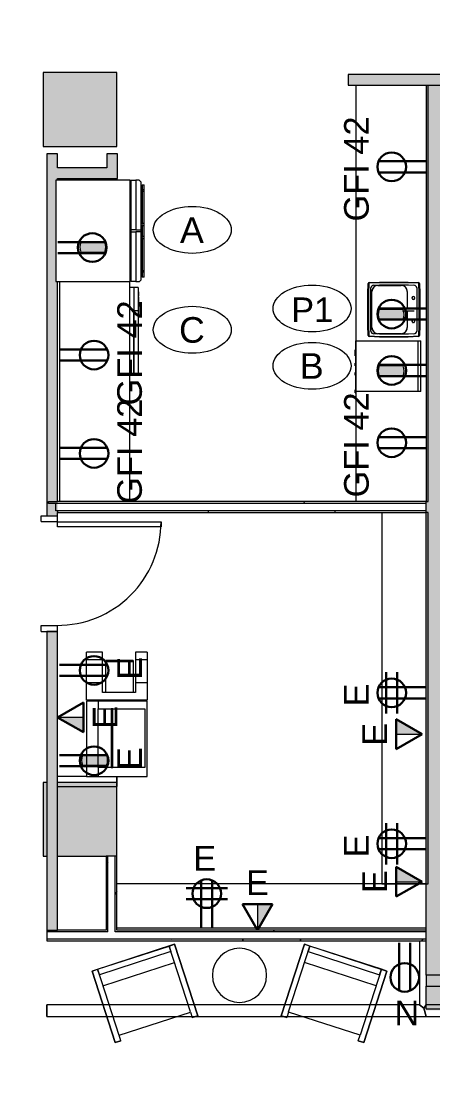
# Model space of a CAD drawing. Header units: inches. Extents: x 395 to 1878, y 644 to 1756.
# Drawn here: x 676.2 to 818.6, y 907.8 to 1276.2 of the extents above; entities that cross this region are included whole.
import ezdxf

# ---------------------------------------------------------------- set-up
doc = ezdxf.new("R2010")
doc.units = ezdxf.units.IN
doc.header["$MEASUREMENT"] = 0
for name, color, linetype, lineweight in [('4694_52_BB$0$BHT', 7, 'Continuous', 9), ('4694_52_BB$0$BPT', 7, 'Continuous', 9), ('9t floor LINKED_dwg', 8, 'Continuous', 9), ('A-ANNO-NOTE', 131, 'Continuous', 30), ('A-DETL-GENF', 92, 'Continuous', 9), ('A-DOOR', 31, 'Continuous', 13), ('A-DOOR-FRAM', 31, 'Continuous', 20), ('A-WALL', 113, 'Continuous', 13), ('A-Wall-Exst', 7, 'Continuous', 9), ('A-WALL-PATT', 111, 'Continuous', 13), ('I-FURN', 30, 'Continuous', 9), ('I-WALL', 2, 'Continuous', 13), ('P-SANR-FIXT', 6, 'Continuous', 13), ('P-SANR-FIXT-IDEN', 2, 'Continuous', 9), ('Q-CASE', 31, 'Continuous', 13), ('Q-SPCQ', 91, 'Continuous', 9), ('Q-SPCQ-IDEN', 132, 'Continuous', 9)]:
    doc.layers.add(name, color=color, linetype=linetype, lineweight=lineweight)
doc.styles.add('Arial_2', font='arial.ttf', dxfattribs={"height": 8.851796})
doc.styles.add('Swis721 Lt BT', font='swissl.ttf', dxfattribs={"height": 8.514638})
pattern_1 = [(0, (0, 0), (30.72, 7.68), [1.267, -21.773, 1.267, -21.773, -122.88]), (0, (0, 0), (30.72, 7.68), [-46.08, 1.267, -44.813, 1.267, -21.773, -53.76]), (0, (0, 0), (30.72, 7.68), [-115.2, 1.267, -14.093, 1.267, -37.133]), (120, (11.52, 3.84), (-22.011075, 22.7643), [1.267, -21.773, 1.267, -21.773, -122.88]), (120, (11.52, 3.84), (-22.011075, 22.7643), [-46.08, 1.267, -44.813, 1.267, -21.773, -53.76]), (120, (11.52, 3.84), (-22.011075, 22.7643), [-115.2, 1.267, -14.093, 1.267, -37.133]), (240, (15.36, 19.2), (-8.708925, -30.4443), [1.267, -21.773, 1.267, -21.773, -122.88]), (240, (15.36, 19.2), (-8.708925, -30.4443), [-46.08, 1.267, -44.813, 1.267, -21.773, -53.76]), (240, (15.36, 19.2), (-8.708925, -30.4443), [-115.2, 1.267, -14.093, 1.267, -37.133])]

# ---------------------------------------------------------------- blocks, each defined once
blk = doc.blocks.new('9t floor LINKED_dwg-4848483-FIRST FLOOR POWER _ SIGNAL')
at = {"layer": '4694_52_BB$0$BHT'}
h = blk.add_hatch(color=256, dxfattribs=at)
h.paths.add_polyline_path([(683.75, 987.5), (685, 987.5), (685, 1013), (683.75, 1013), (683.75, 1010.33)], flags=0)
h.paths.add_polyline_path([(688.75, 987.5), (709.25, 987.5), (709.25, 1013), (688.75, 1013), (688.75, 1008)], flags=0)
h.paths.add_polyline_path([(1429.25, 988), (1429.25, 1013.5), (1403.75, 1013.5), (1403.75, 988)], flags=0)
h.paths.add_polyline_path([(707.94, 1233), (709.25, 1233), (709.25, 1258.5), (683.75, 1258.5), (683.75, 1233), (696.35, 1233)], flags=0)
h.paths.add_polyline_path([(1429.25, 1233.5), (1429.25, 1254.12), (1403.75, 1254.12), (1403.75, 1233.5)], flags=0)
h.paths.add_polyline_path([(1429.25, 1257.87), (1429.25, 1259), (1403.75, 1259), (1403.75, 1257.87), (1404.88, 1257.87)], flags=0)
h.paths.add_polyline_path([(683.75, 1497.5), (709.25, 1497.5), (709.25, 1523), (683.75, 1523)], flags=0)
h.paths.add_polyline_path([(1404.5, 1497.5), (1427.5, 1497.5), (1427.5, 1520.45), (1404.5, 1520.45)], flags=0)
h.paths.add_polyline_path([(1163.75, 1497.5), (1189.25, 1497.5), (1189.25, 1523), (1163.75, 1523), (1163.75, 1519.5)], flags=0)
h.paths.add_polyline_path([(936.73, 1499.81), (949.25, 1499.81), (949.25, 1523), (948.25, 1523), (948.25, 1521.38), (944.5, 1521.38), (944.5, 1523), (923.75, 1523), (923.75, 1499.81), (936.31, 1499.81)], flags=0)
h = blk.add_hatch(color=256, dxfattribs=at)
h.paths.add_polyline_path([(1002.25, 969), (975.53, 966.56), (1002.25, 966.56)], flags=0)
h.paths.add_polyline_path([(891.25, 911.3), (891.25, 914.56), (953.53, 914.56), (953.53, 927.72), (971.53, 927.72), (971.53, 914.56), (1014.25, 914.56), (1014.25, 950.56), (1010.25, 950.56), (1010.25, 918.56), (975.53, 918.56), (975.53, 966.56), (1002.25, 969), (1014.25, 969), (1014.25, 1037.1), (1010.25, 1037.1), (1010.25, 970.56), (971.53, 970.56), (971.53, 946.56), (876.25, 946.56), (876.25, 946.31), (888.63, 946.31), (888.63, 942.56), (971.53, 942.56), (971.53, 938.56), (876.25, 938.56), (876.25, 934.56), (887.25, 934.56), (887.25, 911.3), (888.63, 911.3)], flags=0)
h.paths.add_polyline_path([(949.53, 918.56), (891.25, 918.56), (891.25, 934.56), (971.53, 934.56), (971.53, 931.72), (949.53, 931.72), (949.53, 926.83)], flags=0)
h.paths.add_polyline_path([(858.25, 934.56), (858.25, 938.56), (825.5, 938.56), (825.5, 934.56)], flags=0)
h.paths.add_polyline_path([(821.75, 934.56), (821.75, 938.56), (820.25, 938.56), (820.25, 942.56), (816.25, 942.56), (816.25, 934.56), (820.25, 934.56)], flags=0)
h.paths.add_polyline_path([(858.25, 1243), (876.25, 1243), (876.25, 1250.56), (939.28, 1250.56), (939.28, 1212.56), (925.28, 1212.56), (925.28, 1236.56), (820.25, 1236.56), (820.25, 1250.56), (858.25, 1250.56), (858.25, 1243)], flags=0)
h.paths.add_polyline_path([(816.56, 946.31), (858.25, 946.31), (858.25, 946.56), (820.25, 946.56), (820.25, 1080.56), (964.25, 1080.56), (964.25, 1018.56), (968.25, 1018.56), (968.25, 1076.56), (1010.25, 1076.56), (1010.25, 1073.1), (1014.25, 1073.1), (1014.25, 1109.59), (1010.25, 1109.59), (1010.25, 1106.56), (968.25, 1106.56), (968.25, 1161.64), (964.25, 1161.64), (964.25, 1102.56), (876.25, 1102.56), (876.25, 1098.56), (964.25, 1098.56), (964.25, 1084.56), (820.25, 1084.56), (820.25, 1098.56), (858.25, 1098.56), (858.25, 1102.56), (820.25, 1102.56), (820.25, 1232.56), (921.28, 1232.56), (921.28, 1208.56), (943.28, 1208.56), (943.28, 1250.56), (1014.25, 1250.56), (1014.25, 1254.12), (858.25, 1254.12), (858.25, 1254.12), (817, 1254.12), (817, 1110.12), (816.25, 1110.12), (816.25, 1106.37), (817, 1106.37), (817, 977.94), (816.25, 977.94), (816.25, 946.31), (816.54, 946.31)], flags=0)
h.paths.add_polyline_path([(1216.25, 951), (1216.25, 968.56), (1198.25, 968.56), (1198.25, 951), (1202.25, 951)], flags=0)
h.paths.add_polyline_path([(1202.25, 969), (1202.25, 1236.56), (1198.25, 1236.56), (1198.25, 1198.56), (1171.73, 1198.56), (1171.73, 1194.56), (1198.25, 1194.56), (1198.25, 969)], flags=0)
h.paths.add_polyline_path([(1010.25, 1080.56), (968.25, 1080.56), (968.25, 1102.56), (1010.25, 1102.56), (1010.25, 1084.56)], flags=0)
h.paths.add_polyline_path([(1014.25, 1145.59), (1014.25, 1218.56), (1010.25, 1218.56), (1010.25, 1145.59)], flags=0)
h.paths.add_polyline_path([(1100.25, 1191.56), (1104.25, 1191.56), (1104.25, 1194.56), (1135.73, 1194.56), (1135.73, 1198.56), (1104.25, 1198.56), (1104.25, 1250.56), (1198.25, 1250.56), (1198.25, 1237), (1216.25, 1237), (1216.25, 1254.12), (1102.13, 1254.12), (1102.13, 1254.56), (1100.25, 1254.56), (1100.25, 1194.56)], flags=0)
h.paths.add_polyline_path([(1014.25, 1219), (1014.25, 1250.56), (1002.25, 1250.56), (1002.25, 1219), (1010.25, 1219)], flags=0)
at = {"layer": '4694_52_BB$0$BPT'}
for p, q in [((683.75, 987.5), (685, 987.5)), ((688.75, 987.5), (705.5, 987.5)), ((816.25, 946.31), (816.25, 958.19))]:
    blk.add_line(p, q, dxfattribs=at)
at = {"layer": '4694_52_BB$0$BPT', "flags": 128}
blk.add_lwpolyline([(683.75, 1233), (709.25, 1233), (709.25, 1258.5), (683.75, 1258.5)], close=True, dxfattribs=at)
for points in [[(685, 1013), (683.75, 1013), (683.75, 987.5)], [(709.25, 987.5), (709.25, 1013), (688.75, 1013)], [(821.75, 934.56), (816.25, 934.56), (816.25, 942.56)]]:
    blk.add_lwpolyline(points, dxfattribs=at)
at = {"layer": 'A-Wall-Exst'}
for p, q in [((698.75, 1015.09), (688.75, 1015.09)), ((816.25, 946.31), (816.25, 958.19)), ((736.04, 936.06), (704.5, 936.06)), ((767.37, 936.06), (736.04, 936.06)), ((798.92, 936.06), (767.37, 936.06)), ((705.8, 932.06), (729.95, 932.06)), ((729.95, 932.06), (735.24, 932.06)), ((735.24, 932.06), (736.42, 932.06)), ((736.42, 932.06), (767, 932.06)), ((767, 932.06), (768.17, 932.06)), ((768.17, 932.06), (773.47, 932.06)), ((773.47, 932.06), (797.62, 932.06))]:
    blk.add_line(p, q, dxfattribs=at)
at = {"layer": 'A-Wall-Exst', "flags": 128}
for points in [[(688.75, 1011.59), (709.25, 1011.59), (709.25, 1015.06)], [(814, 958.19), (814, 936.06), (798.92, 936.06)], [(821.75, 936.06), (816.25, 936.06), (816.25, 942.56)], [(704.5, 936.06), (685, 936.06), (685, 932.06), (705.8, 932.06)], [(797.62, 932.06), (816.25, 932.06), (821.75, 932.06)]]:
    blk.add_lwpolyline(points, dxfattribs=at)
at = {"layer": 'A-WALL-PATT', "color": 7, "lineweight": 9}
blk.add_line((709.25, 1015.06), (709.25, 1011.59), dxfattribs=at)
at = {"layer": 'A-WALL-PATT', "color": 7, "lineweight": 9, "flags": 128}
blk.add_lwpolyline([(685, 932.06), (685, 934.92), (685, 936.06)], dxfattribs=at)
blk.add_lwpolyline([(815.5, 934.92), (816.25, 936.06), (815.5, 934.92), (814, 936.06), (815.5, 934.92), (816.25, 932.06)], close=True, dxfattribs=at)
blk = doc.blocks.new('A-Copier-Floor - A-Copier-Floor-4036613-FIRST FLOOR POWER _ SIGNAL')
at = {"layer": 'Q-SPCQ'}
for p, q in [((-30.09, 11.47), (-27.49, 11.47)), ((-30.09, 11.47), (-30.09, 7.47)), ((-27.49, 11.47), (-19.49, 11.47)), ((-27.49, 11.47), (-27.49, 7.47)), ((-19.49, 11.47), (-13.49, 11.47)), ((-19.49, 11.47), (-19.49, 7.47)), ((-13.49, 11.47), (-13.49, -9.53)), ((12.91, 11.47), (-13.09, 11.47)), ((-13.09, 11.47), (-13.09, -5.51)), ((12.91, -5.51), (12.91, 11.47)), ((-30.09, 7.47), (-27.49, 7.47)), ((-27.49, 7.47), (-19.49, 7.47)), ((-19.49, 7.47), (-16.13, 7.47)), ((-16.13, 7.47), (-16.13, -3.97)), ((-13.29, 10.49), (-13.29, 8.47)), ((-13.29, 10.49), (-13.1, 10.49)), ((-13.1, 8.47), (-13.29, 8.47)), ((-10.52, -5.51), (-10.52, 10.67)), ((-10.52, 10.67), (9.82, 10.67)), ((9.82, 10.67), (9.82, -5.51)), ((-27.26, 6.6), (-26.84, 6.6)), ((-27.26, 6.6), (-27.26, -2.84)), ((-26.84, 6.6), (-16.13, 6.6)), ((-26.84, -2.84), (-26.84, 6.6)), ((-26.84, -2.84), (-27.26, -2.84)), ((-16.13, -2.84), (-26.84, -2.84)), ((9.82, -0.4), (-10.52, -0.4)), ((-10.52, -0.4), (-10.52, -1.03)), ((-10.52, -1.03), (9.82, -1.03)), ((9.82, -1.03), (9.82, -0.4)), ((-27.49, -3.97), (-30.09, -3.97)), ((-30.09, -3.97), (-30.09, -9.53)), ((-19.49, -3.97), (-27.49, -3.97)), ((-27.49, -3.97), (-27.49, -9.53)), ((-16.13, -3.97), (-19.49, -3.97)), ((-19.49, -3.97), (-19.49, -9.53)), ((-13.29, -5.51), (-13.29, -7.53)), ((-13.29, -5.51), (-13.1, -5.51)), ((-13.09, -5.51), (-10.52, -5.51)), ((-13.09, -5.51), (-13.09, -9.53)), ((9.82, -5.51), (-10.52, -5.51)), ((9.82, -5.51), (12.91, -5.51)), ((12.91, -9.53), (12.91, -5.51)), ((-27.49, -9.53), (-30.09, -9.53)), ((-19.49, -9.53), (-27.49, -9.53)), ((-13.49, -9.53), (-19.49, -9.53)), ((-13.1, -7.53), (-13.29, -7.53)), ((-13.09, -9.53), (12.91, -9.53))]:
    blk.add_line(p, q, dxfattribs=at)
blk = doc.blocks.new('C-Counter Top - ADJ HEIGHT-4975602-FIRST FLOOR POWER _ SIGNAL')
at = {"layer": 'Q-CASE', "lineweight": 9}
for p, q in [((96.74, 0), (-47.26, 0)), ((96.74, -0.75), (96.74, 0)), ((-47.26, -0.75), (96.74, -0.75)), ((-47.26, -25), (96.74, -25))]:
    blk.add_line(p, q, dxfattribs=at)
blk = doc.blocks.new('P-Sink-Rectangular - PSR1918-V3-FIRST FLOOR POWER _ SIGNAL')
at = {"layer": 'P-SANR-FIXT', "lineweight": 9}
for p, q in [((-9.5, 4.97), (-9.34, 8.49)), ((-9.13, 8.48), (-9.28, 4.96)), ((-8.99, 8.84), (-5.52, 9)), ((-5.51, 8.78), (-8.98, 8.63)), ((-7.47, 7.92), (-5.51, 8)), ((-5.52, 9), (5.52, 9)), ((-5.52, 9), (-5.51, 8.78)), ((5.51, 8.78), (-5.51, 8.78)), ((-5.51, 8), (5.51, 8)), ((5.52, 9), (5.51, 8.78)), ((8.98, 8.63), (5.51, 8.78)), ((5.51, 8), (7.47, 7.92)), ((5.52, 9), (8.99, 8.84)), ((9.28, 4.96), (9.13, 8.48)), ((9.34, 8.49), (9.5, 4.97)), ((-9.5, 4.97), (-9.28, 4.96)), ((-9.5, -4.97), (-9.5, 4.97)), ((-9.28, 4.96), (-9.28, -4.96)), ((-8.5, 5.01), (-8.42, 6.97)), ((-8.5, -5.01), (-8.5, 5.01)), ((-6.25, 4.6), (-0.49, 4.6)), ((-6.25, 4.6), (-0.49, 4.6)), ((0.48, 4.6), (6.25, 4.6)), ((0.48, 4.6), (6.25, 4.6)), ((8.42, 6.97), (8.5, 5.01)), ((8.5, 5.01), (8.5, -5.01)), ((9.5, 4.97), (9.28, 4.96)), ((9.28, -4.96), (9.28, 4.96)), ((9.5, 4.97), (9.5, -4.97)), ((-8.35, -5.5), (-8.35, 2.5)), ((-8.35, -5.5), (-8.35, 2.5)), ((8.35, 2.5), (8.35, -5.5)), ((8.35, 2.5), (8.35, -5.5)), ((-9.5, -4.97), (-9.28, -4.96)), ((-9.34, -8.49), (-9.5, -4.97)), ((-9.28, -4.96), (-9.13, -8.48)), ((-8.42, -6.97), (-8.5, -5.01)), ((8.5, -5.01), (8.42, -6.97)), ((9.13, -8.48), (9.28, -4.96)), ((9.5, -4.97), (9.28, -4.96)), ((9.5, -4.97), (9.34, -8.49)), ((-5.52, -9), (-8.99, -8.84)), ((-8.98, -8.63), (-5.51, -8.78)), ((-5.51, -8), (-7.47, -7.92)), ((6.25, -7.6), (-6.25, -7.6)), ((6.25, -7.6), (-6.25, -7.6)), ((-5.52, -9), (-5.51, -8.78)), ((5.52, -9), (-5.52, -9)), ((5.51, -8), (-5.51, -8)), ((-5.51, -8.78), (5.51, -8.78)), ((7.47, -7.92), (5.51, -8)), ((5.51, -8.78), (8.98, -8.63)), ((5.52, -9), (5.51, -8.78)), ((8.99, -8.84), (5.52, -9))]:
    blk.add_line(p, q, dxfattribs=at)
at = {"layer": 'P-SANR-FIXT', "lineweight": 9, "flags": 128}
for points in [[(-0.5, 6.97), (-0.5, 6.78), (-0.5, 6.26), (-0.5, 5.5), (-0.5, 4.65), (-0.5, 3.85), (-0.5, 3.26), (-0.5, 2.98), (-0.5, 2.97)], [(0.5, 2.97), (0.5, 3.15), (0.5, 3.67), (0.5, 4.43), (0.5, 5.29), (0.5, 6.09), (0.5, 6.68), (0.5, 6.95), (0.5, 6.97)]]:
    blk.add_lwpolyline(points, dxfattribs=at)
at = {"layer": 'P-SANR-FIXT', "lineweight": 9}
for centre, radius, start, end in [((-8.97, 8.47), 0.371, 92.5667, 177.4333), ((-8.97, 8.47), 0.156, 92.5667, 177.4333), ((-7.42, 6.92), 0.995, 92.5667, 177.4333), ((7.42, 6.92), 0.995, 2.5667, 87.4333), ((8.97, 8.47), 0.156, 2.5667, 87.4333), ((8.97, 8.47), 0.371, 2.5667, 87.4333), ((-6.25, 2.5), 2.1, 90, 180), ((-6.25, 2.5), 2.1, 90, 180), ((-6.25, 2.5), 2.1, 115.0288, 154.9712), ((-6.25, 2.5), 2.1, 90, 109.9712), ((-4, 6.75), 0.5, 360, 180), ((-4, 6.75), 0.5, 180, 360), ((-4, 6.75), 0.5, 180, 270), ((-4, 6.75), 0.5, 180, 270), ((-4, 6.75), 0.5, 135.4347, 165), ((-4, 6.75), 0.5, 135.4347, 165), ((-4, 6.75), 0.5, 195, 240), ((-4, 6.75), 0.5, 195, 240), ((-4, 6.75), 0.5, 60, 120), ((-4, 6.75), 0.5, 60, 120), ((-4, 6.75), 0.5, 75, 105), ((-4, 6.75), 0.5, 75, 105), ((-4, 6.75), 0.5, 255, 270), ((-4, 6.75), 0.5, 255, 270), ((-4, 6.75), 0.5, 315, 360), ((-4, 6.75), 0.5, 315, 360), ((-4, 6.75), 0.5, 315, 345), ((-4, 6.75), 0.5, 315, 345), ((-4, 6.75), 0.5, 0, 44.5653), ((-4, 6.75), 0.5, 15, 44.5653), ((-4, 6.75), 0.5, 0, 44.5653), ((-4, 6.75), 0.5, 15, 44.5653), ((4, 6.75), 0.5, 360, 180), ((4, 6.75), 0.5, 165, 180), ((4, 6.75), 0.5, 165, 180), ((4, 6.75), 0.5, 165, 180), ((4, 6.75), 0.5, 165, 180), ((4, 6.75), 0.5, 180, 360), ((4, 6.75), 0.5, 180, 195), ((4, 6.75), 0.5, 180, 195), ((4, 6.75), 0.5, 180, 195), ((4, 6.75), 0.5, 180, 195), ((4, 6.75), 0.5, 135.4347, 162.9165), ((4, 6.75), 0.5, 135.4347, 162.9165), ((4, 6.75), 0.5, 197.0835, 225), ((4, 6.75), 0.5, 197.0835, 225), ((4, 6.75), 0.5, 135.4347, 150), ((4, 6.75), 0.5, 135.4347, 150), ((4, 6.75), 0.5, 210, 225), ((4, 6.75), 0.5, 210, 225), ((4, 6.75), 0.5, 0, 120), ((4, 6.75), 0.5, 0, 120), ((4, 6.75), 0.5, 240, 300), ((4, 6.75), 0.5, 240, 300), ((4, 6.75), 0.5, 75, 105), ((4, 6.75), 0.5, 75, 105), ((4, 6.75), 0.5, 255, 270), ((4, 6.75), 0.5, 255, 270), ((4, 6.75), 0.5, 45, 60), ((4, 6.75), 0.5, 45, 60), ((4, 6.75), 0.5, 315, 345), ((4, 6.75), 0.5, 315, 345), ((4, 6.75), 0.5, 315, 330), ((4, 6.75), 0.5, 315, 330), ((4, 6.75), 0.5, 30, 44.5653), ((4, 6.75), 0.5, 30, 44.5653), ((6.25, 2.5), 2.1, 70.0288, 90), ((6.25, 2.5), 2.1, 0, 90), ((6.25, 2.5), 2.1, 0, 90), ((6.25, 2.5), 2.1, 25.0288, 64.9712), ((-6.25, 2.5), 2.1, 160.0288, 180), ((6.25, 2.5), 2.1, 0, 19.9712), ((-7.42, -6.92), 0.995, 182.5667, 267.4333), ((-6.25, -5.5), 2.1, 180, 199.9712), ((-6.25, -5.5), 2.1, 180, 270), ((-6.25, -5.5), 2.1, 180, 270), ((-6.25, -5.5), 2.1, 205.0288, 244.9712), ((6.25, -5.5), 2.1, 270, 360), ((6.25, -5.5), 2.1, 270, 360), ((6.25, -5.5), 2.1, 295.0288, 334.9712), ((7.42, -6.92), 0.995, 272.5667, 357.4333), ((6.25, -5.5), 2.1, 340.0288, 360), ((-8.97, -8.47), 0.371, 182.5667, 267.4333), ((-8.97, -8.47), 0.156, 182.5667, 267.4333), ((-6.25, -5.5), 2.1, 250.0288, 270), ((6.25, -5.5), 2.1, 270, 289.9712), ((8.97, -8.47), 0.156, 272.5667, 357.4333), ((8.97, -8.47), 0.371, 272.5667, 357.4333)]:
    blk.add_arc(centre, radius, start, end, dxfattribs=at)
blk = doc.blocks.new('A-Refrigerator - A-Refrigerator-4739113-FIRST FLOOR POWER _ SIGNAL')
at = {"layer": 'Q-SPCQ'}
for p, q in [((17.5, 13.75), (-17.5, 13.75)), ((-17.5, 13.75), (-17.5, -12)), ((17.5, -12), (17.5, 13.75)), ((-17.5, -12), (17.5, -12)), ((-0.36, -12.19), (-17.5, -12.19)), ((-17.5, -12.19), (-17.5, -12.25)), ((-17.5, -12.25), (-0.36, -12.25)), ((-17.5, -14), (-17.5, -12.25)), ((-0.36, -14), (-17.5, -14)), ((-17.5, -14), (-17.5, -15.21)), ((-0.36, -12.25), (-0.36, -12.19)), ((17.5, -12.19), (-0.36, -12.19)), ((-0.36, -12.25), (-0.36, -14)), ((-0.36, -15.75), (-0.36, -14)), ((0.39, -12.25), (17.5, -12.25)), ((0.39, -14), (0.39, -12.25)), ((17.5, -14), (0.39, -14)), ((0.39, -14), (0.39, -15.75)), ((17.5, -12.25), (17.5, -12.19)), ((17.5, -12.25), (17.5, -14)), ((17.5, -15.14), (17.5, -14)), ((-17.5, -15.21), (-16.96, -15.75)), ((-16.96, -15.75), (-0.36, -15.75)), ((-2.41, -16.13), (-16, -16.13)), ((-16, -16.88), (-16, -16.13)), ((-16, -16.88), (16, -16.88)), ((-14.19, -15.75), (-14.19, -16.13)), ((-14.19, -15.75), (-14.19, -16.5)), ((-13.81, -16.13), (-13.81, -15.75)), ((-13.81, -16.5), (-13.81, -15.75)), ((-2.42, -15.75), (-2.42, -16.18)), ((-2.42, -15.75), (-2.42, -16.18)), ((2.05, -16.13), (-2.05, -16.13)), ((-2.04, -16.2), (-2.04, -15.75)), ((-2.04, -16.2), (-2.04, -15.75)), ((-0.36, -15.75), (0.39, -15.75)), ((0.39, -15.75), (16.89, -15.75)), ((2.04, -15.75), (2.04, -16.2)), ((2.04, -15.75), (2.04, -16.2)), ((16, -16.13), (2.41, -16.13)), ((2.42, -16.18), (2.42, -15.75)), ((2.42, -16.18), (2.42, -15.75)), ((13.81, -15.75), (13.81, -16.13)), ((13.81, -15.75), (13.81, -16.5)), ((14.19, -16.13), (14.19, -15.75)), ((14.19, -16.5), (14.19, -15.75)), ((16, -16.13), (16, -16.88)), ((16.89, -15.75), (17.5, -15.14))]:
    blk.add_line(p, q, dxfattribs=at)
for centre, start, end in [((-2.25, -16.5), 90, 270), ((-2.25, -16.5), 270, 90), ((2.25, -16.5), 90, 270), ((2.25, -16.5), 270, 90)]:
    blk.add_arc(centre, 0.375, start, end, dxfattribs=at)
blk = doc.blocks.new('C-Counter Top - ADJ HEIGHT-4975791-FIRST FLOOR POWER _ SIGNAL')
at = {"layer": 'Q-CASE', "lineweight": 9}
for p, q in [((28.86, 25), (-47.26, 25)), ((28.86, 0.75), (-47.26, 0.75))]:
    blk.add_line(p, q, dxfattribs=at)
blk = doc.blocks.new('C-Counter Top1 - 16_ Depth_ Bar Height-4976502-FIRST FLOOR POWER _ SIGNAL')
at = {"layer": 'Q-CASE', "lineweight": 9}
for p, q in [((-47.26, 0), (-47.26, -16)), ((59.74, -0.75), (-47.26, -0.75)), ((-47.26, -16), (59.74, -16))]:
    blk.add_line(p, q, dxfattribs=at)
blk = doc.blocks.new('Single Flush - OTJ_SOLIDFLUSH_ALUM-4928999-FIRST FLOOR POWER _ SIGNAL')
at = {"layer": 'A-DOOR', "lineweight": 20}
for p, q in [((16.15625, -1.875), (17.90625, -1.875)), ((16.15625, -37.6875), (16.15625, -1.875)), ((17.90625, -1.875), (17.90625, -37.6875)), ((17.90625, -37.6875), (16.15625, -37.6875))]:
    blk.add_line(p, q, dxfattribs=at)
at = {"layer": 'A-DOOR', "lineweight": 9}
blk.add_arc((17.90625, -1.875), 35.8125, 179.5, 270, dxfattribs=at)
at = {"layer": 'A-DOOR-FRAM'}
for p, q in [((-20, 3.875), (-20, -1.875)), ((-20, 3.875), (-18, 3.875)), ((-18, 3.875), (-18, -1.875)), ((18.000004, 3.875), (18.000004, -1.875)), ((18.000004, 3.875), (20.000004, 3.875)), ((20.000004, 3.875), (20.000004, -1.875)), ((-20, -1.875), (-18, -1.875)), ((18.000004, -1.875), (20.000004, -1.875))]:
    blk.add_line(p, q, dxfattribs=at)
blk = doc.blocks.new('Sofa - 23_-4909992-FIRST FLOOR POWER _ SIGNAL')
at = {"layer": 'I-FURN'}
for p, q in [((-12.23, 7.25), (-10.23, 7.25)), ((-12.23, -18.75), (-12.23, 7.25)), ((-12.23, 7.25), (-12.23, -18.75)), ((-10.23, 7.25), (-12.23, 7.25)), ((-10.23, 7.25), (-10.23, 5.25)), ((-10.23, 5.25), (15.77, 5.25)), ((-10.23, -18.75), (-10.23, 5.2)), ((15.77, 7.25), (17.77, 7.25)), ((15.77, 5.25), (15.77, 7.25)), ((17.77, 7.25), (15.77, 7.25)), ((15.77, 5.2), (15.77, -18.75)), ((17.77, 7.25), (17.77, -18.75)), ((17.77, -18.75), (17.77, 7.25)), ((-10.23, -12.75), (15.77, -12.75)), ((15.77, -16.75), (-10.23, -16.75)), ((-10.23, -16.75), (-10.23, -18.75)), ((15.77, -18.75), (15.77, -16.75)), ((17.77, -18.75), (-12.23, -18.75)), ((-12.23, -18.75), (-10.23, -18.75)), ((-10.23, -18.75), (15.77, -18.75)), ((15.77, -18.75), (17.77, -18.75))]:
    blk.add_line(p, q, dxfattribs=at)
blk = doc.blocks.new('Sofa - 23_-4909444-FIRST FLOOR POWER _ SIGNAL')
at = {"layer": 'I-FURN'}
for p, q in [((17.77, 18.75), (-12.23, 18.75)), ((-12.23, 18.75), (-12.23, -7.25)), ((-12.23, -7.25), (-12.23, 18.75)), ((-12.23, 18.75), (-10.23, 18.75)), ((-10.23, 18.75), (-10.23, -5.2)), ((-10.23, 16.75), (-10.23, 18.75)), ((-10.23, 18.75), (15.77, 18.75)), ((15.77, -5.2), (15.77, 18.75)), ((15.77, 18.75), (17.77, 18.75)), ((15.77, 18.75), (15.77, 16.75)), ((17.77, -7.25), (17.77, 18.75)), ((17.77, 18.75), (17.77, -7.25)), ((15.77, 16.75), (-10.23, 16.75)), ((-10.23, 12.75), (15.77, 12.75)), ((-12.23, -7.25), (-10.23, -7.25)), ((-10.23, -7.25), (-12.23, -7.25)), ((-10.23, -7.25), (-10.23, -5.25)), ((-10.23, -5.25), (15.77, -5.25)), ((15.77, -5.25), (15.77, -7.25)), ((15.77, -7.25), (17.77, -7.25)), ((17.77, -7.25), (15.77, -7.25))]:
    blk.add_line(p, q, dxfattribs=at)
blk = doc.blocks.new('18_ Diameter Table3 - 18_ Diameter Table-4978855-FIRST FLOOR POWER _ SIGNAL')
at = {"layer": 'I-FURN'}
for start, end in [(0, 180), (0, 180), (180, 0), (180, 0)]:
    blk.add_arc((-3630.04, -6369.73), 9.38, start, end, dxfattribs=at)
blk = doc.blocks.new('C-Counter Top1 - 16_ Depth_ Bar Height-4979319-FIRST FLOOR POWER _ SIGNAL')
at = {"layer": 'Q-CASE', "lineweight": 9}
for p, q in [((81.17, 0), (-47.26, 0)), ((-47.26, 0), (-47.26, -0.75)), ((81.17, -16), (81.17, 0)), ((81.17, -0.75), (-47.26, -0.75)), ((-47.26, -16), (81.17, -16))]:
    blk.add_line(p, q, dxfattribs=at)
blk = doc.blocks.new('A-Dishwasher - A-Dishwasher-4719265-FIRST FLOOR POWER _ SIGNAL')
at = {"layer": 'Q-SPCQ'}
for p, q in [((-9.25, 11.5), (-9.25, 11.25)), ((-9.23, 11.5), (-9.25, 11.5)), ((-9.25, 11.5), (-8.25, 11.5)), ((-8.75, -10.25), (-8.75, 11.25)), ((-8.75, 11.25), (8.75, 11.25)), ((-8.25, 11.5), (-8.27, 11.5)), ((-8.25, 11.25), (-8.25, 11.5)), ((-3.18, 11.5), (-3.18, 11.25)), ((-3.16, 11.5), (-3.18, 11.5)), ((-3.18, 11.5), (-2.18, 11.5)), ((-2.18, 11.5), (-2.2, 11.5)), ((-2.18, 11.25), (-2.18, 11.5)), ((0.06, 11.5), (0.06, 11.25)), ((0.08, 11.5), (0.06, 11.5)), ((0.06, 11.5), (1.06, 11.5)), ((1.06, 11.5), (1.05, 11.5)), ((1.06, 11.25), (1.06, 11.5)), ((3.6, 11.5), (3.6, 11.25)), ((3.6, 11.5), (5.6, 11.5)), ((5.6, 11.25), (5.6, 11.5)), ((8.75, 11.25), (8.75, -10.25)), ((-8.75, -11.25), (-8.75, -10.25)), ((-8.75, -10.25), (8.75, -10.25)), ((-8.75, -10.25), (8.75, -10.25)), ((8.75, -10.25), (8.75, -11.25)), ((-8.75, -11.25), (8.75, -11.25))]:
    blk.add_line(p, q, dxfattribs=at)
blk = doc.blocks.new('A-Microwave - 1000 Watt-2_5CuFt-4748818-FIRST FLOOR POWER _ SIGNAL')
at = {"layer": 'Q-SPCQ'}
for p, q in [((-12.89, -25.88), (-12.89, -27.38)), ((-12.89, -27.25), (9.11, -27.25)), ((-12.89, -28.75), (-12.89, -27.25)), ((-12.89, -27.38), (17.11, -27.38)), ((9.11, -28.75), (-12.89, -28.75)), ((9.11, -27.25), (9.11, -28.75)), ((17.11, -28.75), (9.11, -28.75)), ((10.48, -28.75), (10.48, -28.88)), ((11.86, -28.88), (10.48, -28.88)), ((11.86, -28.75), (11.86, -28.88)), ((11.92, -28.88), (11.86, -28.88)), ((11.92, -28.88), (11.92, -28.75)), ((12.42, -28.88), (11.92, -28.88)), ((12.42, -28.75), (12.42, -28.88)), ((13.79, -28.88), (12.42, -28.88)), ((13.79, -28.88), (13.79, -28.75)), ((14.23, -28.75), (14.23, -28.88)), ((15.61, -28.88), (14.23, -28.88)), ((15.61, -28.88), (15.61, -28.75)), ((17.11, -27.38), (17.11, -25.88)), ((17.11, -28.75), (17.11, -27.38))]:
    blk.add_line(p, q, dxfattribs=at)
blk = doc.blocks.new('Appliance_Specialty Equipment Tag - Standard-3515593-FIRST FLOOR POWER _ SIGNAL')
at = {"layer": 'Q-SPCQ-IDEN'}
blk.add_ellipse((-0.0499, 0.0037), major_axis=(-0.1406, 0), ratio=0.600473, dxfattribs=at)
blk = doc.blocks.new('Plumbing Equipment Tag - Standard-3394155-FIRST FLOOR POWER _ SIGNAL')
at = {"layer": 'P-SANR-FIXT-IDEN'}
blk.add_ellipse((-0.0499, 0.0037), major_axis=(-0.1406, 0), ratio=0.600473, dxfattribs=at)

msp = doc.modelspace()

# ---------------------------------------------------------------- hatches: boundary and pattern name
at = {"layer": 'A-ANNO-NOTE', "lineweight": 9}
for points in [[(705.32, 1197.2), (696.53, 1199.16), (696.47, 1197.56)], [(696.68, 1196.69), (705.32, 1197.2), (696.47, 1197.56)], [(696.53, 1199.16), (705.17, 1199.67), (696.71, 1199.76)], [(705.38, 1198.8), (705.17, 1199.67), (696.53, 1199.16)], [(705.32, 1197.2), (705.38, 1198.8), (696.53, 1199.16)], [(696.71, 1199.76), (705.07, 1199.92), (696.78, 1199.92)], [(705.17, 1199.67), (705.07, 1199.92), (696.71, 1199.76)], [(705.32, 1197.2), (705.41, 1198.54), (705.38, 1198.8)], [(705.32, 1197.2), (705.41, 1197.82), (705.42, 1198.45)], [(705.14, 1196.61), (705.32, 1197.2), (696.68, 1196.69)], [(696.78, 1196.44), (705.14, 1196.61), (696.68, 1196.69)], [(705.07, 1196.44), (705.14, 1196.61), (696.78, 1196.44)], [(799.98, 1173.24), (799.98, 1176.39), (799.72, 1174.37)], [(799.72, 1174.37), (799.98, 1176.39), (799.72, 1175.26)], [(799.98, 1176.39), (806.44, 1176.48), (800.02, 1176.48)], [(799.98, 1173.24), (808.59, 1175.79), (808.41, 1176.39), (800.64, 1173.49)], [(799.98, 1173.24), (808.41, 1176.39), (799.98, 1176.39)], [(799.98, 1173.24), (808.53, 1173.58), (808.59, 1175.79), (800.64, 1173.44)], [(808.38, 1176.48), (800.05, 1176.56), (800.02, 1176.48), (806.44, 1176.48)], [(808.38, 1176.48), (808.35, 1176.56), (800.64, 1176.55), (806.44, 1176.5)], [(806.44, 1176.39), (808.41, 1176.39), (808.38, 1176.48), (800.64, 1176.39)], [(808.53, 1173.58), (808.7, 1174.91), (808.59, 1175.79)], [(808.7, 1174.91), (808.68, 1175.26), (808.59, 1175.79)], [(800.02, 1173.16), (806.44, 1173.24), (799.98, 1173.24)], [(800.05, 1173.07), (806.44, 1173.16), (800.02, 1173.16)], [(806.44, 1173.24), (808.41, 1173.24), (808.53, 1173.58), (800.64, 1173.24)], [(806.44, 1173.16), (808.38, 1173.16), (808.41, 1173.24), (800.64, 1173.16)], [(808.35, 1173.07), (808.38, 1173.16), (800.64, 1173.07), (806.44, 1173.07)], [(808.53, 1173.58), (808.63, 1174.02), (808.7, 1174.73)], [(808.38, 1156.98), (800.05, 1157.06), (800.02, 1156.98), (800.64, 1156.98)], [(808.38, 1156.98), (808.35, 1157.06), (800.64, 1157.05)], [(799.98, 1153.74), (799.98, 1156.89), (799.72, 1154.87)], [(799.72, 1154.87), (799.98, 1156.89), (799.72, 1155.76)], [(800.64, 1156.89), (808.41, 1156.89), (808.38, 1156.98), (799.98, 1156.89)], [(799.98, 1156.89), (808.38, 1156.98), (800.02, 1156.98)], [(799.98, 1153.74), (808.59, 1156.29), (808.41, 1156.89), (800.64, 1153.99)], [(799.98, 1153.74), (808.41, 1156.89), (799.98, 1156.89)], [(799.98, 1153.74), (808.53, 1154.08), (808.59, 1156.29), (800.64, 1153.94)], [(800.02, 1153.66), (808.41, 1153.74), (799.98, 1153.74)], [(800.05, 1153.57), (808.38, 1153.66), (800.02, 1153.66)], [(808.41, 1153.74), (808.53, 1154.08), (800.64, 1153.74)], [(808.38, 1153.66), (808.41, 1153.74), (800.64, 1153.66)], [(808.35, 1153.57), (808.38, 1153.66), (800.64, 1153.57)], [(808.53, 1154.08), (808.7, 1155.41), (808.59, 1156.29)], [(808.53, 1154.08), (808.63, 1154.52), (808.7, 1155.23)], [(808.7, 1155.41), (808.68, 1155.76), (808.59, 1156.29)], [(697.68, 1030.34), (697.68, 1035.5), (688.75, 1035.5), (697.12, 1030.67)], [(814.88, 1029.69), (805.94, 1034.84), (805.94, 1029.69)], [(697.09, 1020.06), (705.94, 1021.66), (697.16, 1021.66), (697.11, 1020.5)], [(706.01, 1020.06), (705.94, 1021.66), (697.09, 1020.06), (702.15, 1020.06)], [(697.16, 1021.66), (705.77, 1022.26), (697.34, 1022.26)], [(705.94, 1021.66), (705.77, 1022.26), (697.16, 1021.66)], [(697.34, 1022.26), (705.7, 1022.42), (697.4, 1022.42)], [(705.77, 1022.26), (705.7, 1022.42), (697.34, 1022.26)], [(706.04, 1020.32), (706.04, 1021.04), (705.94, 1021.66), (706.02, 1020.5)], [(705.8, 1019.19), (697.09, 1020.06), (697.31, 1019.19), (702.15, 1019.19)], [(705.8, 1019.19), (706.01, 1020.06), (697.09, 1020.06), (702.15, 1019.55)], [(705.7, 1018.94), (705.8, 1019.19), (697.31, 1019.19), (702.15, 1019.04)], [(705.7, 1018.94), (697.31, 1019.19), (697.4, 1018.94), (702.15, 1018.94)], [(705.8, 1019.19), (705.88, 1019.44), (706.01, 1020.06)], [(706.01, 1020.06), (706.02, 1020.5), (705.99, 1020.5)], [(814.88, 978.69), (805.94, 983.84), (805.94, 978.69)], [(757.93, 961.94), (763.09, 970.87), (757.93, 970.87), (757.93, 969.65)]]:
    msp.add_hatch(color=256, dxfattribs=at).paths.add_polyline_path(points, flags=0)
at = {"layer": 'A-DETL-GENF'}
h = msp.add_hatch(color=254, dxfattribs=at)
h.paths.add_polyline_path([(811.25, 647.5), (887.25, 647.5), (887.25, 694.57), (811.25, 694.57), (811.25, 650.52)], flags=0)
h.paths.add_polyline_path([(807.08, 647.5), (807.25, 647.5), (807.25, 698.57), (887.25, 698.57), (887.25, 705), (891.25, 705), (891.25, 647.5), (1223.25, 647.5), (1223.25, 705), (1227.25, 705), (1227.25, 693.07), (1315.25, 693.07), (1315.25, 662.79), (1339.25, 662.79), (1339.25, 647.5), (1401.5, 647.5), (1401.5, 682.5), (1425.5, 682.5), (1425.5, 647.5), (1878.31, 647.5), (1878.31, 893.5), (1671.99, 893.5), (1671.99, 1257.87), (1663.25, 1257.87), (1663.25, 1256.51), (1667.49, 1256.51), (1667.49, 1238.51), (1649.49, 1238.51), (1649.49, 1254.12), (1429.25, 1254.12), (1429.25, 1233.5), (1403.75, 1233.5), (1403.75, 1254.12), (1216.25, 1254.12), (1216.25, 1237), (1198.25, 1237), (1198.25, 1250.56), (1104.25, 1250.56), (1104.25, 1198.56), (1135.73, 1198.56), (1135.73, 1194.56), (1104.25, 1194.56), (1104.25, 1191.56), (1100.25, 1191.56), (1100.25, 1254.56), (1102.13, 1254.56), (1102.13, 1257.87), (1014.25, 1257.87), (1014.25, 1219), (1002.25, 1219), (1002.25, 1250.56), (943.28, 1250.56), (943.28, 1208.56), (921.28, 1208.56), (921.28, 1232.56), (820.25, 1232.56), (820.25, 1102.56), (858.25, 1102.56), (858.25, 1098.56), (820.25, 1098.56), (820.25, 1084.56), (964.25, 1084.56), (964.25, 1098.56), (876.25, 1098.56), (876.25, 1102.56), (964.25, 1102.56), (964.25, 1161.64), (968.25, 1161.64), (968.25, 1106.56), (1010.25, 1106.56), (1010.25, 1109.59), (1014.25, 1109.59), (1014.25, 1073.1), (1010.25, 1073.1), (1010.25, 1076.56), (968.25, 1076.56), (968.25, 1018.56), (964.25, 1018.56), (964.25, 1080.56), (820.25, 1080.56), (820.25, 946.56), (858.25, 946.56), (858.25, 946.31), (876.25, 946.31), (876.25, 946.56), (971.53, 946.56), (971.53, 970.56), (1010.25, 970.56), (1010.25, 1037.1), (1014.25, 1037.1), (1014.25, 969), (1002.25, 969), (975.53, 966.56), (975.53, 918.56), (1010.25, 918.56), (1010.25, 950.56), (1014.25, 950.56), (1014.25, 914.56), (971.53, 914.56), (971.53, 927.72), (953.53, 927.72), (953.53, 914.56), (891.25, 914.56), (891.25, 911.3), (888.62, 911.3), (888.62, 839.74), (891.25, 839.74), (891.25, 833.44), (888.62, 833.44), (888.62, 833), (911.63, 833), (911.63, 829), (899.25, 829), (899.25, 797.44), (887.25, 797.44), (887.25, 814.06), (685, 814.06), (685, 870.94), (446.5, 870.94), (446.5, 891.94), (395.07, 891.94), (395.07, 647.5), (765.88, 647.5)], flags=0)
h.paths.add_polyline_path([(1271.25, 647.5), (1271.25, 689.07), (1227.25, 689.07), (1227.25, 647.5)], flags=0)
h.paths.add_polyline_path([(1311.25, 647.5), (1311.25, 689.07), (1275.25, 689.07), (1275.25, 647.5), (1275.68, 647.5)], flags=0)
h.paths.add_polyline_path([(903.25, 647.5), (903.25, 705.44), (887.25, 705.44), (887.25, 717), (909.13, 717), (909.13, 789.61), (891.25, 789.61), (891.25, 717.44), (887.25, 717.44), (887.25, 797), (891.25, 797), (891.25, 793.61), (983.25, 793.61), (983.25, 815.1), (959.13, 815.1), (959.13, 829), (947.63, 829), (947.63, 833), (963.13, 833), (963.13, 819.1), (983.25, 819.1), (983.25, 833), (987.25, 833), (987.25, 786.11), (983.25, 786.11), (983.25, 789.61), (913.13, 789.61), (913.13, 717), (987.25, 717), (987.25, 705.44), (971.25, 705.44), (971.25, 713), (903.25, 713)], flags=0)
h.paths.add_polyline_path([(1127.25, 675.14), (1127.25, 705), (1131.25, 705), (1131.25, 675.14)], flags=0)
h.paths.add_polyline_path([(983.25, 675.14), (983.25, 705), (987.25, 705), (987.25, 675.14)], flags=0)
h.paths.add_polyline_path([(1223.1, 705.44), (1211.25, 705.44), (1211.25, 709), (1143.25, 709), (1143.25, 705.44), (1127.25, 705.44), (1127.25, 717), (1143.25, 717), (1143.25, 713), (1211.25, 713), (1211.25, 717), (1227.25, 717), (1227.25, 705.44), (1223.25, 705.44)], flags=0)
h.paths.add_polyline_path([(1223.25, 717.44), (1223.25, 821), (1211.25, 821), (1211.25, 833), (1227.25, 833), (1227.25, 717.44)], flags=0)
h.paths.add_polyline_path([(1131.25, 717.44), (1127.25, 717.44), (1127.25, 744.12), (1131.25, 744.11)], flags=0)
h.paths.add_polyline_path([(983.25, 717.44), (983.25, 744.11), (987.25, 744.11), (987.25, 717.44)], flags=0)
h.paths.add_polyline_path([(1493, 746.25), (1493, 842.25), (1643.75, 842.25), (1643.75, 820.25), (1515, 820.25), (1515, 746.25), (1507.5, 746.25)], flags=0)
h.paths.add_polyline_path([(1407, 768), (1393, 768), (1393, 855.02), (1407, 855.02), (1407, 814.06)], flags=0)
h.paths.add_polyline_path([(1131.25, 786.11), (1127.25, 786.11), (1127.25, 833), (1143.25, 833), (1143.25, 821), (1131.25, 821), (1131.25, 793.61)], flags=0)
h.paths.add_polyline_path([(1772.49, 869.55), (1759.49, 869.55), (1759.49, 885.5), (1772.49, 885.5), (1772.49, 870)], flags=0)
h.paths.add_polyline_path([(1667.62, 870), (1647.75, 870), (1647.75, 890), (1667.62, 890), (1667.62, 889.13), (1667.75, 889.13), (1667.75, 870)], flags=0)
h.paths.add_polyline_path([(912.3, 918.56), (949.53, 918.56), (949.53, 931.72), (971.53, 931.72), (971.53, 934.56), (891.25, 934.56), (891.25, 918.56)], flags=0)
h.paths.add_polyline_path([(876.25, 934.19), (887.25, 934.19), (887.25, 934.56), (876.25, 934.56), (876.25, 938.56), (971.53, 938.56), (971.53, 942.56), (820.25, 942.56), (820.25, 938.56), (821.75, 938.56), (821.75, 934.56), (816.25, 934.56), (816.25, 934.19), (858.58, 934.19)], flags=0)
h.paths.add_polyline_path([(825.5, 934.56), (825.5, 938.56), (858.25, 938.56), (858.25, 934.56)], flags=0)
h.paths.add_polyline_path([(1202.25, 951), (1198.25, 951), (1198.25, 968.56), (1216.25, 968.56), (1216.25, 951)], flags=0)
h.paths.add_polyline_path([(1002.25, 966.56), (975.53, 966.56), (1002.25, 969)], flags=0)
h.paths.add_polyline_path([(1202.25, 969), (1198.25, 969), (1198.25, 1194.56), (1171.73, 1194.56), (1171.73, 1198.56), (1198.25, 1198.56), (1198.25, 1236.56), (1202.25, 1236.56), (1202.25, 969.65)], flags=0)
h.paths.add_polyline_path([(817, 977.94), (817, 1106.37), (816.25, 1106.37), (816.25, 977.94)], flags=0)
h.paths.add_polyline_path([(1429.25, 988), (1403.75, 988), (1403.75, 1013.5), (1429.25, 1013.5)], flags=0)
h.paths.add_polyline_path([(1649.49, 992.51), (1649.49, 1010.51), (1667.49, 1010.51), (1667.49, 992.51), (1663.27, 992.51)], flags=0)
h.paths.add_polyline_path([(1010.25, 1080.56), (1010.25, 1102.56), (968.25, 1102.56), (968.25, 1080.56), (997.73, 1080.56)], flags=0)
h.paths.add_polyline_path([(816.25, 1110.12), (817, 1110.12), (817, 1254.12), (816.25, 1254.12), (816.25, 1132.36)], flags=0)
h.paths.add_polyline_path([(1663.27, 1117.61), (1647.27, 1117.61), (1647.27, 1130.61), (1663.27, 1130.61)], flags=0)
h.paths.add_polyline_path([(1010.25, 1145.59), (1010.25, 1218.56), (1014.25, 1218.56), (1014.25, 1145.59)], flags=0)
h.paths.add_polyline_path([(925.28, 1212.56), (939.28, 1212.56), (939.28, 1250.56), (876.25, 1250.56), (876.25, 1243), (858.25, 1243), (858.25, 1250.56), (820.25, 1250.56), (820.25, 1236.56), (925.28, 1236.56), (925.28, 1226.56)], flags=0)
at = {"layer": 'A-WALL-PATT', "lineweight": 9}
for points in [[(964.25, 1254.12), (1014.25, 1254.12), (1014.25, 1257.87), (789.25, 1257.87), (789.25, 1254.12), (951.28, 1254.12)], [(709.5, 1221.87), (709.5, 1230.45), (705.75, 1230.45), (705.75, 1221.87), (707.94, 1221.87)], [(696.35, 1221.87), (705.75, 1221.87), (705.75, 1225.62), (688.75, 1225.62), (688.75, 1221.87)], [(887.25, 942.56), (888.62, 942.56), (888.62, 946.31), (816.25, 946.31), (816.25, 942.56), (876.25, 942.56)]]:
    msp.add_hatch(color=7, dxfattribs=at).paths.add_polyline_path(points, flags=0)
h = msp.add_hatch(color=7, dxfattribs=at)
h.paths.add_polyline_path([(688.75, 961.94), (688.75, 1065.25), (685, 1065.25), (685, 961.94)], flags=0)
h.paths.add_polyline_path([(688.75, 1105.25), (688.75, 1186.25), (688.13, 1186.25), (688.13, 1221.25), (688.75, 1221.25), (688.75, 1230.45), (685, 1230.45), (685, 1105.25)], flags=0)
h = msp.add_hatch(dxfattribs=at)
h.set_pattern_fill('FP_4', color=256, style=0, pattern_type=2)
h.set_pattern_definition(pattern_1)
h.paths.add_polyline_path([(801, 1109.5), (816.25, 1109.5), (816.25, 1110.12), (688.75, 1110.12), (688.75, 1109.5), (792, 1109.5)], flags=0)
h = msp.add_hatch(dxfattribs=at)
h.set_pattern_fill('FP_4', color=256, style=0, pattern_type=2)
h.set_pattern_definition(pattern_1)
h.paths.add_polyline_path([(713.75, 1106.37), (816.25, 1106.37), (816.25, 1107), (688.75, 1107), (688.75, 1106.37)], flags=0)
h = msp.add_hatch(dxfattribs=at)
h.set_pattern_fill('FP_4', color=256, style=0, pattern_type=2)
h.set_pattern_definition(pattern_1)
h.paths.add_polyline_path([(706.12, 961.94), (706.12, 987.5), (705.5, 987.5), (705.5, 961.94)], flags=0)
h = msp.add_hatch(dxfattribs=at)
h.set_pattern_fill('FP_4', color=256, style=0, pattern_type=2)
h.set_pattern_definition(pattern_1)
h.paths.add_polyline_path([(709.25, 961.94), (709.25, 987.5), (708.62, 987.5), (708.62, 961.94)], flags=0)
h = msp.add_hatch(dxfattribs=at)
h.set_pattern_fill('FP_4', color=256, style=0, pattern_type=2)
h.set_pattern_definition(pattern_1)
h.paths.add_polyline_path([(774.19, 961.31), (816.25, 961.31), (816.25, 961.94), (708.62, 961.94), (708.62, 961.31), (768.68, 961.31)], flags=0)
h.paths.add_polyline_path([(688.75, 961.31), (706.12, 961.31), (706.12, 961.94), (685, 961.94), (685, 961.31)], flags=0)
h = msp.add_hatch(dxfattribs=at)
h.set_pattern_fill('FP_4', color=256, style=0, pattern_type=2)
h.set_pattern_definition(pattern_1)
h.paths.add_polyline_path([(774.19, 958.19), (816.25, 958.19), (816.25, 958.81), (685, 958.81), (685, 958.19), (768.68, 958.19)], flags=0)

# ---------------------------------------------------------------- linework, layer by layer
at = {"layer": 'A-ANNO-NOTE'}
for p, q in [((816.35, 1227.84), (799.82, 1227.84)), ((816.35, 1224.01), (799.82, 1224.01)), ((688.78, 1199.92), (705.3, 1199.92)), ((688.78, 1196.09), (705.3, 1196.09)), ((816.35, 1176.91), (799.82, 1176.91)), ((816.35, 1173.07), (799.82, 1173.07)), ((689.4, 1162.74), (705.93, 1162.74)), ((689.4, 1158.9), (705.93, 1158.9)), ((816.35, 1157.41), (799.82, 1157.41)), ((816.35, 1153.57), (799.82, 1153.57)), ((816.35, 1132.41), (799.82, 1132.41)), ((689.4, 1128.74), (705.93, 1128.74)), ((816.35, 1128.57), (799.82, 1128.57)), ((689.4, 1124.9), (705.93, 1124.9)), ((689.4, 1053.67), (705.93, 1053.67)), ((802.47, 1036.82), (802.47, 1051.16)), ((806.3, 1036.82), (806.3, 1051.16)), ((689.4, 1049.84), (705.93, 1049.84)), ((816.35, 1045.91), (799.82, 1045.91)), ((688.75, 1035.5), (697.68, 1040.66)), ((697.68, 1040.66), (697.68, 1030.34)), ((816.35, 1042.07), (799.82, 1042.07)), ((688.75, 1035.5), (697.68, 1030.34)), ((814.88, 1029.69), (805.94, 1034.84)), ((805.94, 1024.53), (805.94, 1034.84)), ((814.88, 1029.69), (805.94, 1024.53)), ((689.4, 1022.42), (705.93, 1022.42)), ((689.4, 1018.59), (705.93, 1018.59)), ((802.47, 984.63), (802.47, 998.98)), ((806.3, 984.63), (806.3, 998.98)), ((816.35, 993.72), (799.82, 993.72)), ((816.35, 989.89), (799.82, 989.89)), ((814.88, 978.69), (805.94, 983.84)), ((805.94, 973.53), (805.94, 983.84)), ((733.19, 976.47), (747.54, 976.47)), ((738.45, 962.59), (738.45, 979.12)), ((742.28, 962.59), (742.28, 979.12)), ((814.88, 978.69), (805.94, 973.53)), ((733.19, 972.64), (747.54, 972.64)), ((757.93, 961.94), (752.77, 970.87)), ((752.77, 970.87), (763.09, 970.87)), ((757.93, 961.94), (763.09, 970.87)), ((806.97, 957.53), (806.97, 941.01)), ((810.8, 957.53), (810.8, 941.01))]:
    msp.add_line(p, q, dxfattribs=at)
at = {"layer": 'A-ANNO-NOTE', "lineweight": 9}
for p, q in [((705.07, 1199.92), (696.78, 1199.92)), ((696.78, 1196.44), (705.07, 1196.44)), ((808.35, 1176.56), (800.05, 1176.56)), ((800.05, 1173.07), (808.35, 1173.07)), ((808.35, 1157.06), (800.05, 1157.06)), ((800.05, 1153.57), (808.35, 1153.57)), ((688.75, 1035.5), (697.68, 1030.34)), ((697.68, 1035.5), (688.75, 1035.5)), ((697.68, 1030.34), (697.68, 1035.5)), ((814.88, 1029.69), (805.94, 1034.84)), ((805.94, 1034.84), (805.94, 1029.69)), ((805.94, 1029.69), (814.88, 1029.69)), ((705.7, 1022.42), (697.4, 1022.42)), ((697.4, 1018.94), (705.7, 1018.94)), ((814.88, 978.69), (805.94, 983.84)), ((805.94, 983.84), (805.94, 978.69)), ((805.94, 978.69), (814.88, 978.69)), ((757.93, 961.94), (763.09, 970.87)), ((763.09, 970.87), (757.93, 970.87)), ((757.93, 970.87), (757.93, 961.94))]:
    msp.add_line(p, q, dxfattribs=at)
at = {"layer": 'A-ANNO-NOTE'}
for centre in [(804.38, 1225.92), (700.74, 1198.01), (804.38, 1174.99), (701.37, 1160.82), (804.38, 1155.49), (804.38, 1130.49), (701.37, 1126.82), (701.37, 1051.76), (804.38, 1043.99), (701.37, 1020.51), (804.38, 991.8), (740.36, 974.55), (808.88, 945.57)]:
    msp.add_circle(centre, 4.95, dxfattribs=at)
at = {"layer": 'A-ANNO-NOTE', "lineweight": 9}
for centre, start, end in [((700.93, 1198.18), 157.2244, 202.7756), ((700.93, 1198.18), 337.2244, 22.7756), ((804.2, 1174.82), 157.2244, 202.7756), ((804.2, 1174.82), 337.2244, 22.7756), ((804.2, 1155.32), 157.2244, 202.7756), ((804.2, 1155.32), 337.2244, 22.7756), ((701.55, 1020.68), 157.2244, 202.7756), ((701.55, 1020.68), 337.2244, 22.7756)]:
    msp.add_arc(centre, 4.5, start, end, dxfattribs=at)
at = {"layer": 'A-WALL'}
for p, q in [((685.63, 1110.12), (688.75, 1110.12)), ((816.25, 1109.5), (685.63, 1109.5)), ((816.25, 1107), (688.13, 1107)), ((706.12, 961.31), (706.12, 987.5)), ((708.62, 961.31), (708.62, 987.5)), ((706.12, 961.31), (685, 961.31)), ((816.25, 958.81), (685, 958.81)), ((816.25, 961.31), (708.62, 961.31))]:
    msp.add_line(p, q, dxfattribs=at)
at = {"layer": 'I-WALL', "color": 8, "lineweight": 20}
for p, q in [((957.25, 1257.87), (789.25, 1257.87)), ((789.25, 1257.87), (789.25, 1254.12)), ((789.25, 1254.12), (1014.25, 1254.12)), ((688.75, 1230.45), (685, 1230.45)), ((685, 1230.45), (685, 1105.25)), ((688.75, 1225.62), (688.75, 1230.45)), ((709.5, 1230.45), (705.75, 1230.45)), ((705.75, 1230.45), (705.75, 1225.62)), ((709.5, 1221.87), (709.5, 1230.45)), ((705.75, 1225.62), (688.75, 1225.62)), ((688.75, 1221.87), (709.5, 1221.87)), ((688.75, 1221.25), (688.75, 1221.87)), ((688.75, 1110.12), (688.75, 1186.25)), ((688.75, 1105.25), (688.75, 1106.37)), ((685, 1105.25), (688.75, 1105.25)), ((688.75, 1065.25), (685, 1065.25)), ((685, 1065.25), (685, 961.94)), ((688.75, 961.94), (688.75, 1065.25)), ((685, 961.94), (688.75, 961.94)), ((888.62, 946.31), (816.25, 946.31)), ((816.25, 946.31), (816.25, 942.56)), ((816.25, 942.56), (821.75, 942.56))]:
    msp.add_line(p, q, dxfattribs=at)
at = {"layer": 'I-WALL', "lineweight": 9}
for p, q in [((685.63, 1109.5), (685.63, 1110.12)), ((688.13, 1107), (688.13, 1109.5))]:
    msp.add_line(p, q, dxfattribs=at)
at = {"layer": 'I-WALL'}
for p, q in [((816.25, 1110.12), (688.75, 1110.12)), ((816.25, 1106.37), (816.25, 1110.12)), ((688.75, 1107), (688.75, 1106.37)), ((688.75, 1106.37), (816.25, 1106.37)), ((705.5, 987.5), (705.5, 961.94)), ((709.25, 987.5), (705.5, 987.5)), ((709.25, 961.94), (709.25, 987.5)), ((685, 961.94), (685, 958.19)), ((705.5, 961.94), (688.75, 961.94)), ((816.25, 961.94), (709.25, 961.94)), ((816.25, 958.19), (816.25, 961.94)), ((685, 958.19), (816.25, 958.19))]:
    msp.add_line(p, q, dxfattribs=at)

# ---------------------------------------------------------------- block references
at = {"layer": '9t floor LINKED_dwg', "color": 7}
msp.add_blockref('9t floor LINKED_dwg-4848483-FIRST FLOOR POWER _ SIGNAL', (0, 0), dxfattribs=at)
at = {"layer": 'A-DOOR', "rotation": 89.9999999999999}
msp.add_blockref('Single Flush - OTJ_SOLIDFLUSH_ALUM-4928999-FIRST FLOOR POWER _ SIGNAL', (686.88, 1085.25), dxfattribs=at)
at = {"layer": 'I-FURN'}
for name, p, rotation in [('Sofa - 23_-4909444-FIRST FLOOR POWER _ SIGNAL', (718.11, 933.73), 17.99999999999919), ('18_ Diameter Table3 - 18_ Diameter Table-4978855-FIRST FLOOR POWER _ SIGNAL', (-2878.34, -5423.43), 180), ('Sofa - 23_-4909992-FIRST FLOOR POWER _ SIGNAL', (785.3, 933.73), 161.9999999999997)]:
    msp.add_blockref(name, p, dxfattribs=dict(at, rotation=rotation))
at = {"layer": 'P-SANR-FIXT', "lineweight": 9, "rotation": 269.9999999999997}
msp.add_blockref('P-Sink-Rectangular - PSR1918-V3-FIRST FLOOR POWER _ SIGNAL', (805.12, 1176.56), dxfattribs=at)
at = {"layer": 'P-SANR-FIXT-IDEN', "xscale": 95.99999999999994, "yscale": 95.99999999999994, "zscale": 95.99999999999994}
msp.add_blockref('Plumbing Equipment Tag - Standard-3394155-FIRST FLOOR POWER _ SIGNAL', (781.6, 1176.56), dxfattribs=at)
at = {"layer": 'Q-CASE', "lineweight": 9}
for name, p, rotation in [('C-Counter Top - ADJ HEIGHT-4975602-FIRST FLOOR POWER _ SIGNAL', (817, 1206.86), 269.9999999999997), ('C-Counter Top - ADJ HEIGHT-4975791-FIRST FLOOR POWER _ SIGNAL', (688.75, 1138.99), 270.0000000000002), ('C-Counter Top1 - 16_ Depth_ Bar Height-4979319-FIRST FLOOR POWER _ SIGNAL', (817, 1059.11), 269.9999999999998), ('C-Counter Top1 - 16_ Depth_ Bar Height-4976502-FIRST FLOOR POWER _ SIGNAL', (768.99, 961.94), 180)]:
    msp.add_blockref(name, p, dxfattribs=dict(at, rotation=rotation))
at = {"layer": 'Q-SPCQ'}
for name, p, rotation in [('A-Refrigerator - A-Refrigerator-4739113-FIRST FLOOR POWER _ SIGNAL', (701.88, 1203.75), 89.99999999999942), ('A-Microwave - 1000 Watt-2_5CuFt-4748818-FIRST FLOOR POWER _ SIGNAL', (687.87, 1167.12), 89.9999999999999), ('A-Dishwasher - A-Dishwasher-4719265-FIRST FLOOR POWER _ SIGNAL', (803.25, 1157), 89.9999999999998), ('A-Copier-Floor - A-Copier-Floor-4036613-FIRST FLOOR POWER _ SIGNAL', (708.28, 1027.98), 269.9999999999998)]:
    msp.add_blockref(name, p, dxfattribs=dict(at, rotation=rotation))
at = {"layer": 'Q-SPCQ-IDEN', "xscale": 95.99999999999994, "yscale": 95.99999999999994, "zscale": 95.99999999999994}
for p in [(740.13, 1203.75), (740.13, 1169.22), (781.6, 1156.75)]:
    msp.add_blockref('Appliance_Specialty Equipment Tag - Standard-3515593-FIRST FLOOR POWER _ SIGNAL', p, dxfattribs=at)

# ---------------------------------------------------------------- texts
at = {"layer": 'A-ANNO-NOTE', "lineweight": 9, "attachment_point": 2, "rotation": 90, "line_spacing_factor": 1.00667, "style": 'Swis721 Lt BT'}
for s, insert, char_height, width in [('GFI 42', (787.9, 1225.19), 8.515, 41.04), ('GFI 42', (709.39, 1161.56), 8.515, 41.04), ('GFI 42', (787.9, 1129.75), 8.515, 41.04), ('GFI 42', (709.39, 1127.56), 8.515, 41.04), ('E', (709.39, 1052.49), 8.51, 8.64), ('E', (787.9, 1043.25), 8.51, 8.64), ('E', (700.93, 1035.5), 8.51, 8.64), ('E', (794.24, 1029.69), 8.51, 8.64), ('E', (709.39, 1021.24), 8.51, 8.64), ('E', (787.9, 991.07), 8.51, 8.64), ('E', (794.24, 978.69), 8.51, 8.64)]:
    msp.add_mtext(s, dxfattribs=dict(at, insert=insert, char_height=char_height, width=width))
at = {"layer": 'A-ANNO-NOTE', "lineweight": 9, "char_height": 8.51, "attachment_point": 2, "line_spacing_factor": 1.00667, "style": 'Swis721 Lt BT'}
for s, insert, width in [('E', (739.63, 991.04), 8.64), ('E', (757.93, 982.58), 8.64), ('N', (809.62, 937.54), 10.044)]:
    msp.add_mtext(s, dxfattribs=dict(at, insert=insert, width=width))
at = {"layer": 'P-SANR-FIXT-IDEN', "insert": (776.85, 1180.74), "char_height": 8.515, "width": 16.2, "attachment_point": 2, "line_spacing_factor": 1.00667, "style": 'Swis721 Lt BT'}
msp.add_mtext('P1', dxfattribs=at)
at = {"layer": 'Q-SPCQ-IDEN', "char_height": 8.85, "attachment_point": 2, "line_spacing_factor": 0.938532, "style": 'Arial_2'}
for s, insert, width in [('A', (735.23, 1208.47), 9.828), ('C', (735.23, 1173.94), 10.584), ('B', (776.7, 1161.47), 9.828)]:
    msp.add_mtext(s, dxfattribs=dict(at, insert=insert, width=width))

doc.saveas('drawing.dxf')
